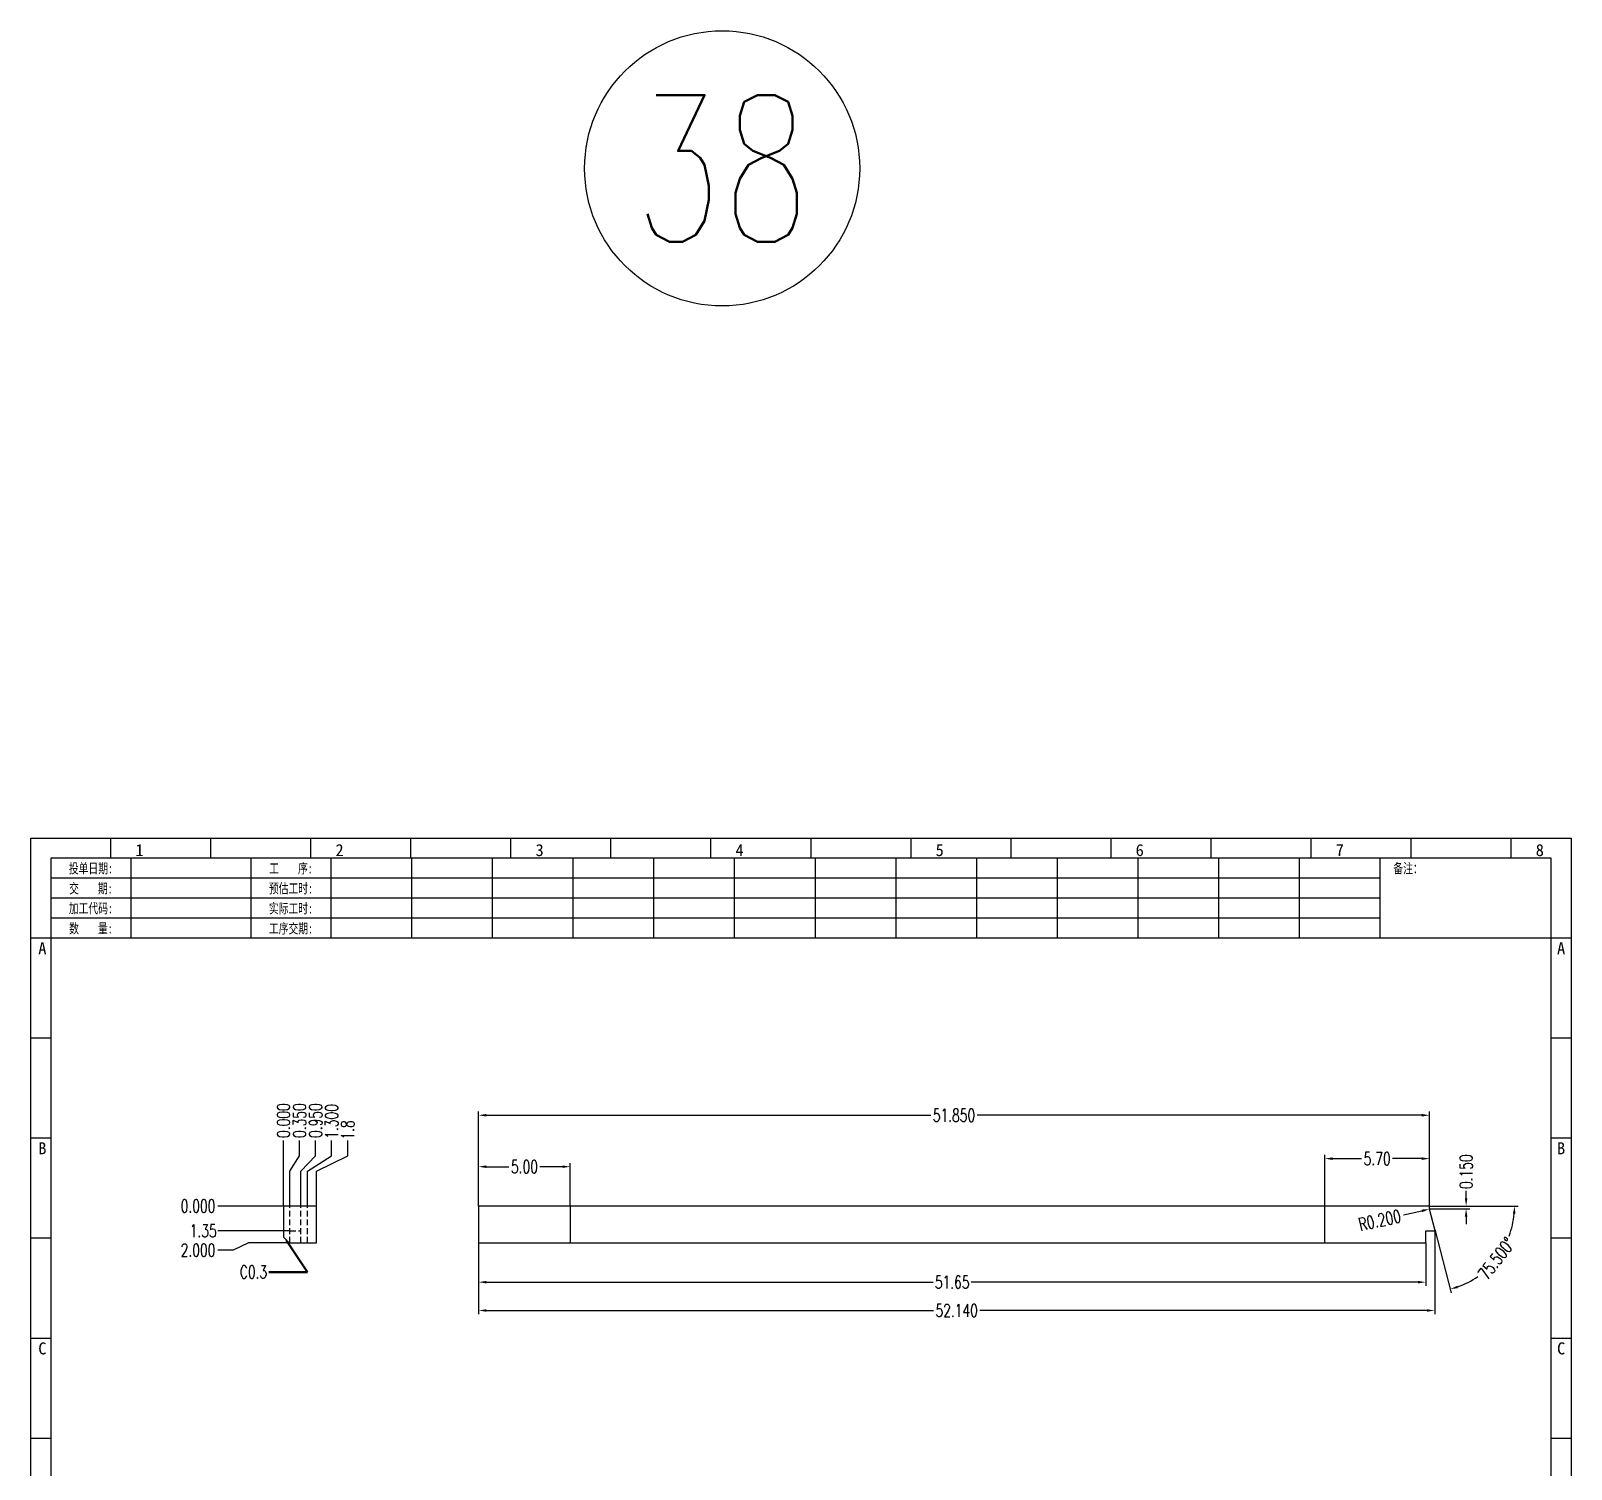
# Model space of a CAD drawing. Header units: millimetres. Extents: x -2852 to 5627, y -2271 to 1849.
# Drawn here: x -279.5 to -195.5, y 135.4 to 213.8 of the extents above; entities that cross this region are included whole.
import ezdxf
from ezdxf.enums import TextEntityAlignment as Align

# ---------------------------------------------------------------- set-up
doc = ezdxf.new("R2010")
doc.units = ezdxf.units.MM
doc.header["$PDSIZE"] = 3
doc.linetypes.add('DASHED2', pattern=[9.525, 6.35, -3.175])
for name, color, linetype in [('1', 7, 'Continuous'), ('11', 4, 'DASHED2'), ('41', 1, 'Continuous'), ('66', 1, 'Continuous')]:
    doc.layers.add(name, color=color, linetype=linetype)
doc.styles.add('jet01', font='simplex.shx', dxfattribs={"width": 0.7, "bigfont": 'hztxt.shx'})
doc.styles.add('jet02', font='simplex.shx', dxfattribs={"width": 0.7})
doc.styles.get("Standard").update_dxf_attribs({"font": '仿宋_GB2312_0.ttf', "width": 0.7})
doc.styles.add('TEXTSTYLE_1', font='TRIUMB.TTF')
doc.styles.add('TEXTSTYLE_2', font='TRIUM.TTF')
doc.styles.add('tk', font='', dxfattribs={"width": 0.7})
doc.styles.add('tk 2', font='仿宋_GB2312_0.ttf', dxfattribs={"width": 0.65})
doc.styles.add('tk 4', font='simplex.shx', dxfattribs={"width": 0.65, "bigfont": 'bigfont.shx'})
doc.styles.get('tk').set_extended_font_data('NSimSun')
doc.dimstyles.new('jet02', dxfattribs={"dimtxt": 3.5, "dimasz": 2.1, "dimexe": 1, "dimexo": 0, "dimgap": 0.5, "dimtad": 0, "dimtoh": 1, "dimdec": 3, "dimzin": 9, "dimdsep": 46, "dimtxsty": 'jet02', "dimcen": 0, "dimclrt": 256, "dimazin": 2, "dimtfac": 1, "dimtdec": 3, "dimtofl": 0, "dimtmove": 0, "dimatfit": 1, "dimfxl": 0, "dimarcsym": 0})

# ---------------------------------------------------------------- blocks, each defined once
blk = doc.blocks.new('A3-N')
at = {"layer": '1', "color": 1}
for p, q in [((0, 0), (0, 296.73)), ((0, 296.73), (420, 296.73)), ((21.82, 291.27), (21.82, 296.73)), ((49.09, 291.27), (49.09, 296.73)), ((76.36, 291.27), (76.36, 296.73)), ((103.64, 291.27), (103.64, 296.73)), ((103.64, 291.27), (103.64, 296.73)), ((103.64, 291.27), (103.64, 296.73)), ((130.91, 291.27), (130.91, 296.73)), ((158.18, 291.27), (158.18, 296.73)), ((185.45, 291.27), (185.45, 296.73)), ((212.73, 291.27), (212.73, 296.73)), ((240, 291.27), (240, 296.73)), ((267.27, 291.27), (267.27, 296.73)), ((294.55, 291.27), (294.55, 296.73)), ((321.82, 291.27), (321.82, 296.73)), ((349.09, 291.27), (349.09, 296.73)), ((376.36, 291.27), (376.36, 296.73)), ((403.64, 291.27), (403.64, 296.73)), ((420, 296.73), (420, 1)), ((5.45, 269.45), (0, 269.45)), ((420, 269.45), (414.55, 269.45)), ((5.45, 242.18), (0, 242.18)), ((420, 242.18), (414.55, 242.18)), ((5.45, 214.91), (0, 214.91)), ((420, 214.91), (414.55, 214.91)), ((5.45, 187.64), (0, 187.64)), ((420, 187.64), (414.55, 187.64)), ((5.45, 160.36), (0, 160.36)), ((420, 160.36), (414.55, 160.36)), ((5.45, 133.09), (0, 133.09)), ((420, 133.09), (414.55, 133.09)), ((5.45, 105.82), (0, 105.82)), ((420, 105.82), (414.55, 105.82)), ((5.45, 78.55), (0, 78.55)), ((420, 78.55), (414.55, 78.55)), ((5.45, 51.27), (0, 51.27)), ((420, 51.27), (414.55, 51.27)), ((222.45, 49.09), (221.45, 49.09)), ((221.45, 49.09), (221.45, 40.36)), ((222.45, 49.09), (414.55, 49.09)), ((232.36, 49.09), (232.36, 40.36)), ((245.45, 49.09), (245.45, 40.36)), ((290.18, 49.09), (290.18, 40.36)), ((302.18, 49.09), (302.18, 40.36)), ((322.91, 49.09), (322.91, 40.36)), ((343.64, 49.09), (343.64, 40.36)), ((392.73, 40.36), (392.73, 49.09)), ((258.55, 40.36), (258.55, 5.44)), ((266.45, 40.36), (266.45, 5.44)), ((276.78, 40.36), (276.78, 5.45)), ((291.18, 40.36), (291.18, 5.45)), ((301.51, 40.37), (301.51, 5.46)), ((308.01, 40.36), (308.01, 5.45)), ((354.09, 40.36), (354.09, 5.45)), ((308.01, 32.39), (258.55, 32.39)), ((308.01, 28.54), (258.55, 28.54)), ((414.55, 27.27), (308.01, 27.27)), ((5.45, 24), (0, 24)), ((308.01, 24.69), (258.55, 24.69)), ((420, 24), (414.55, 24)), ((308.01, 16.99), (258.55, 16.99)), ((354.09, 19.63), (308.01, 19.63)), ((308.01, 13.14), (258.55, 13.14)), ((414.55, 16.36), (354.09, 16.36)), ((374.55, 16.36), (374.55, 5.45)), ((384.55, 16.36), (384.55, 5.45)), ((394.55, 16.36), (394.55, 5.45)), ((404.55, 16.36), (404.55, 5.45)), ((308.01, 9.29), (258.55, 9.29)), ((308.01, 11.99), (354.09, 11.99)), ((372.51, 12.49), (362.69, 11.5)), ((362.69, 11.5), (362.69, 8.23)), ((372.51, 12.49), (372.51, 7.25)), ((414.55, 12), (374.55, 12)), ((21.82, 0), (21.82, 5.45)), ((49.09, 0), (49.09, 5.45)), ((76.36, 0), (76.36, 5.45)), ((103.64, 0), (103.64, 5.45)), ((130.91, 0), (130.91, 5.45)), ((158.18, 0), (158.18, 5.45)), ((185.45, 0), (185.45, 5.45)), ((212.73, 0), (212.73, 5.45)), ((240, 0), (240, 5.45)), ((267.27, 0), (267.27, 5.45)), ((294.55, 0), (294.55, 5.45)), ((321.82, 0), (321.82, 5.45)), ((349.09, 0), (349.09, 5.45)), ((372.51, 7.25), (362.69, 8.23)), ((376.36, 0), (376.36, 5.45)), ((403.64, 0), (403.64, 5.45)), ((1, 0), (0, 0)), ((420, 0), (1, 0)), ((420, 0), (420, 1))]:
    blk.add_line(p, q, dxfattribs=at)
at = {"layer": '1'}
for p, q in [((414.55, 278.18), (414.55, 284.73)), ((221.45, 40.36), (221.45, 5.45)), ((221.45, 40.36), (414.55, 40.36)), ((221.45, 40.36), (414.55, 40.36)), ((254.41, 40.36), (254.41, 5.45)), ((283.28, 40.36), (283.28, 5.45)), ((308.01, 36.24), (258.55, 36.24)), ((222.08, 28.67), (254.12, 28.67)), ((308.01, 20.84), (254.41, 20.84))]:
    blk.add_line(p, q, dxfattribs=at)
at = {"layer": '1', "color": 1, "ltscale": 0.05}
for p, q in [((278.93, 34.04), (279.79, 32.56)), ((278.93, 34.04), (280.65, 34.04)), ((281.68, 35.84), (279.79, 32.56)), ((303.66, 34.05), (304.52, 32.56)), ((303.66, 34.05), (305.38, 34.05)), ((306.41, 35.84), (304.52, 32.56)), ((278.93, 30.19), (279.79, 28.71)), ((278.93, 30.19), (280.65, 30.19)), ((281.68, 31.99), (279.79, 28.71)), ((303.66, 30.2), (305.38, 30.2)), ((303.66, 30.2), (304.52, 28.71)), ((306.41, 31.99), (304.52, 28.71)), ((278.93, 26.34), (279.79, 24.86)), ((278.93, 26.34), (280.65, 26.34)), ((281.68, 28.14), (279.79, 24.86)), ((303.66, 26.35), (304.52, 24.86)), ((303.66, 26.35), (305.38, 26.35)), ((306.41, 28.14), (304.52, 24.86)), ((278.93, 22.49), (280.65, 22.49)), ((278.93, 22.49), (279.79, 21.01)), ((281.68, 24.29), (279.79, 21.01)), ((303.66, 22.5), (305.38, 22.5)), ((303.66, 22.5), (304.52, 21.01)), ((306.41, 24.29), (304.52, 21.01)), ((278.93, 18.66), (279.79, 17.17)), ((278.93, 18.66), (280.65, 18.66)), ((281.68, 20.45), (279.79, 17.17)), ((303.66, 18.66), (304.52, 17.18)), ((303.66, 18.66), (305.38, 18.66)), ((306.41, 20.46), (304.52, 17.18)), ((278.93, 14.81), (280.65, 14.81)), ((278.93, 14.81), (279.79, 13.32)), ((281.68, 16.6), (279.79, 13.32)), ((281.68, 12.75), (279.79, 9.47)), ((303.66, 14.81), (305.38, 14.81)), ((303.66, 14.81), (304.52, 13.33)), ((306.41, 16.61), (304.52, 13.33)), ((306.41, 12.76), (304.52, 9.48)), ((278.93, 10.96), (279.79, 9.47)), ((278.93, 10.96), (280.65, 10.96)), ((281.68, 8.9), (279.79, 5.62)), ((303.66, 10.96), (304.52, 9.48)), ((303.66, 10.96), (305.38, 10.96)), ((306.41, 8.91), (304.52, 5.63)), ((278.93, 7.11), (279.79, 5.62)), ((278.93, 7.11), (280.65, 7.11)), ((303.66, 7.11), (305.38, 7.11)), ((303.66, 7.11), (304.52, 5.63))]:
    blk.add_line(p, q, dxfattribs=at)
at = {"layer": '1', "color": 1, "ltscale": 0.1}
for p, q in [((358.01, 13.02), (358.01, 6.71)), ((354.86, 9.87), (361.17, 9.87)), ((362.03, 9.87), (373.54, 9.87))]:
    blk.add_line(p, q, dxfattribs=at)
at = {"layer": '1'}
blk.add_lwpolyline([(221.45, 5.45), (414.55, 5.45), (414.55, 291.27), (5.45, 291.27), (5.45, 5.45), (414.55, 5.45)], dxfattribs=at)
at = {"layer": '1', "color": 7, "linetype": 'Continuous', "const_width": 0.123}
blk.add_lwpolyline([(223.11, 34.74), (252.6, 34.76)], dxfattribs=at)
at = {"layer": '1', "color": 1}
for radius in [2.62, 1.64]:
    blk.add_circle((358.01, 9.87), radius, dxfattribs=at)
at = {"layer": '41'}
for p, q in [((27.27, 291.27), (27.27, 269.45)), ((60, 291.27), (60, 269.45)), ((81.82, 291.27), (81.82, 269.45)), ((103.82, 291.27), (103.82, 269.45)), ((125.82, 291.27), (125.82, 269.45)), ((147.82, 291.27), (147.82, 269.45)), ((169.82, 291.27), (169.82, 269.45)), ((191.82, 291.27), (191.82, 269.45)), ((213.82, 291.27), (213.82, 269.45)), ((235.82, 291.27), (235.82, 269.45)), ((257.82, 291.27), (257.82, 269.45)), ((279.82, 291.27), (279.82, 269.45)), ((301.82, 291.27), (301.82, 269.45)), ((323.82, 291.27), (323.82, 269.45)), ((345.82, 291.27), (345.82, 269.45)), ((367.82, 291.27), (367.82, 269.45)), ((367.82, 285.82), (5.45, 285.82)), ((367.82, 280.36), (5.45, 280.36)), ((367.82, 274.91), (5.45, 274.91)), ((414.55, 269.45), (5.45, 269.45))]:
    blk.add_line(p, q, dxfattribs=at)
at = {"layer": '1', "color": 1}
for s, p in [('1', (29.64, 295.11)), ('2', (84.18, 295.11)), ('3', (138.73, 295.11)), ('4', (193.27, 295.11)), ('5', (247.82, 295.11)), ('6', (302.36, 295.11)), ('7', (356.91, 295.11)), ('8', (411.45, 295.11)), ('1', (30.53, 4.11)), ('2', (85.08, 4.11)), ('3', (139.62, 4.11)), ('4', (194.17, 4.11)), ('5', (248.72, 4.11)), ('6', (303.26, 4.11)), ('7', (357.81, 4.11)), ('8', (412.35, 4.11))]:
    blk.add_text(s, height=3.27, dxfattribs=at).set_placement(p, align=Align.TOP_CENTER)
at = {"layer": '1', "style": 'tk', "width": 0.7}
for s, p in [('投单日期:', (16.36, 288.55)), ('工    序:', (70.91, 288.55)), ('备注：', (375.51, 288.55)), ('交    期:', (16.36, 283.09)), ('预估工时:', (70.91, 283.09)), ('加工代码:', (16.36, 277.64)), ('实际工时:', (70.91, 277.64)), ('数    量:', (16.36, 272.18)), ('工序交期:', (70.91, 272.18))]:
    blk.add_text(s, height=2.727, dxfattribs=at).set_placement(p, align=Align.MIDDLE)
at = {"layer": '1', "color": 1}
for s, p in [('A', (2.04, 268.36)), ('B', (2.04, 213.82)), ('C', (2.04, 159.27)), ('D', (2.04, 104.73)), ('E', (2.04, 50.18))]:
    blk.add_text(s, height=3.27, dxfattribs=at).set_placement(p, align=Align.TOP_LEFT)
for s, p in [('A', (418.37, 268.36)), ('B', (418.37, 213.82)), ('C', (418.37, 159.27)), ('D', (418.37, 104.73)), ('E', (418.37, 50.18))]:
    blk.add_text(s, height=3.27, dxfattribs=at).set_placement(p, align=Align.TOP_RIGHT)
at = {"layer": '1', "color": 1, "style": 'tk 2', "width": 0.7}
for s, height, p in [('序号', 3.273, (222.96, 43.34)), ('件号', 3.273, (234.62, 43.61)), ('零件名称', 3.273, (258.97, 43.61)), ('数量', 3.273, (292.3, 43.78)), ('材料', 3.273, (309.27, 43.78)), ('热处理', 3.273, (328.71, 43.78)), ('外形尺寸', 3.273, (358.94, 43.78)), ('说明', 3.273, (399.61, 43.78)), ('料号：', 2.182, (309.77, 37.46)), ('名称：', 3.273, (355.52, 35.79)), ('图号：', 3.273, (355.52, 22.7)), ('比 例', 2.182, (376.69, 13.18)), ('页 码', 2.182, (386.85, 13.18)), ('版 次', 2.182, (396.31, 13.18)), ('单位', 2.182, (407.35, 13.18))]:
    blk.add_text(s, height=height, dxfattribs=at).set_placement(p)
at = {"layer": '1', "color": 7, "linetype": 'Continuous', "style": 'TEXTSTYLE_1'}
blk.add_text('Amphenol JET', height=2.7, dxfattribs=at).set_placement((223.96, 35.61))
at = {"layer": '1', "color": 7, "linetype": 'Continuous'}
for s, height, style, width, p in [('A Division of Amphenol Corporation', 1.5, 'TEXTSTYLE_2', 0.7, (224.64, 32.29)), ('HangZhou Amphenol JET Interconnect Technology co.,ltd ', 1.2, 'TEXTSTYLE_2', 0.6, (222.47, 29.36)), ('THESE DRAWINGS AND SPECIFICATIONS', 1.5, 'tk 4', 0.6, (224.73, 23.52)), ('ARE THE PROPERTY OF', 1.5, 'tk 4', 0.6, (230.45, 21.35)), ('AND SHALL NOT BE REPRODUCED OR', 1.5, 'tk 4', 0.6, (225.95, 17.17)), ('AMPHENOL CORPORATION', 1.5, 'tk 4', 0.6, (230.04, 19.27)), ('THE MANUFACTURE OR SALE OF APPARATUS', 1.5, 'tk 4', 0.6, (223.5, 12.92)), ('COPIED OR USED AS THE BASIS FOR', 1.5, 'tk 4', 0.6, (225.54, 15.02)), ('WITHOUT THE WRITTEN PERMISSION OF', 1.5, 'tk 4', 0.6, (224.73, 10.67)), ('AMPHENOL CORPORATION.', 1.5, 'tk 4', 0.6, (229.63, 8.4))]:
    blk.add_text(s, height=height, dxfattribs=dict(at, style=style, width=width)).set_placement(p)
at = {"layer": '1', "color": 1, "style": 'tk 2', "width": 0.7}
for s, p in [('X.', (259.64, 34.37)), ('%%P0.2', (267.9, 34.37)), ('X.', (284.37, 34.37)), ('%%P1%%D', (293.12, 34.37)), ('.X', (259.64, 30.28)), ('%%P0.1', (267.9, 30.52)), ('.X', (284.37, 30.28)), ('%%P0.5%%D', (293.12, 30.52)), ('.XX', (259.64, 26.71)), ('%%P0.01', (267.9, 26.67)), ('.XX', (284.37, 26.71)), ('%%P0.1%%D', (293.12, 26.67)), ('.XXX', (259.64, 22.68)), ('%%P0.002', (267.9, 22.82)), ('.XXX', (284.37, 22.68)), ('%%P0.01%%D', (293.12, 22.82)), ('X.', (259.64, 18.97)), ('0/-0.2', (267.9, 18.97)), ('X.', (284.37, 18.97)), ('+0.2/0', (293.12, 18.97)), ('.X', (259.64, 14.88)), ('0/-0.1', (267.9, 15.12)), ('.X', (284.37, 14.88)), ('+0.1/0', (293.12, 15.12)), ('.XX', (259.64, 11.31)), ('0/-0.01', (267.9, 11.27)), ('0/-0.002', (267.9, 7.42)), ('.XX', (284.37, 11.31)), ('+0.01/0', (293.12, 11.27)), ('+0.002/0', (293.12, 7.42)), ('.XXX', (259.64, 7.28)), ('.XXX', (284.37, 7.28))]:
    blk.add_text(s, height=2, dxfattribs=at).set_placement(p, align=Align.MIDDLE_LEFT)
at = {"layer": '1', "color": 1, "ltscale": 0.05, "style": 'tk 2', "width": 0.5}
for s, p in [('6.3', (279.01, 34.26)), ('6.3', (303.74, 34.27)), ('3.2', (279.01, 30.41)), ('3.2', (303.74, 30.42)), ('0.8', (279.01, 26.56)), ('0.8', (303.74, 26.57)), ('0.2', (279.01, 22.71)), ('0.2', (303.74, 22.72)), ('6.3', (279.01, 18.87)), ('6.3', (303.74, 18.88)), ('3.2', (279.01, 15.02)), ('0.8', (279.01, 11.17)), ('3.2', (303.74, 15.03)), ('0.8', (303.74, 11.18)), ('0.2', (279.01, 7.32)), ('0.2', (303.74, 7.33))]:
    blk.add_text(s, height=1.6, dxfattribs=at).set_placement(p)
at = {"layer": '1', "style": 'tk 2', "width": 0.7}
for s, p in [('APPD:', (309.77, 24.21)), ('CHKD:', (309.77, 16.27)), ('DR:', (309.77, 8.35))]:
    blk.add_text(s, height=2.182, dxfattribs=at).set_placement(p)
at = {"layer": '1', "color": 7, "style": 'tk 2', "width": 0.7}
blk.add_text('MM', height=2.182, dxfattribs=at).set_placement((408.31, 7.75))
at = {"layer": '1', "color": 1, "ltscale": 0.05, "char_height": 1.5, "width": 6.3627, "attachment_point": 1, "style": 'tk 2'}
for s, insert in [('尺  寸', (260.31, 39.25)), ('公  差', (268.17, 39.25)), ('粗糙度', (277.98, 39.25)), ('尺  寸', (285.2, 39.25)), ('公  差', (293.18, 39.25)), ('粗糙度', (302.71, 39.26))]:
    blk.add_mtext(s, dxfattribs=dict(at, insert=insert))
at = {"layer": '1', "ltscale": 0.05, "char_height": 2, "width": 2.5195, "attachment_point": 1, "style": 'tk 2'}
for s, insert in [('一般公差', (255.39, 36.11)), ('单侧公差', (255.39, 19.71))]:
    blk.add_mtext(s, dxfattribs=dict(at, insert=insert))
at = {"layer": '1', "color": 1, "ltscale": 0.05, "char_height": 1.2, "width": 5.1396, "attachment_point": 1, "line_spacing_factor": 0.8, "style": 'tk 2'}
for s, insert in [('+0', (261.58, 20.13)), ('-0', (286.31, 19.33)), ('+0', (261.88, 16.09)), ('-0', (286.61, 15.29)), ('+0', (262.79, 12.45)), ('+0', (263.87, 8.44)), ('-0', (287.51, 11.65)), ('-0', (288.59, 7.64))]:
    blk.add_mtext(s, dxfattribs=dict(at, insert=insert))
at = {"layer": '1', "style": 'tk 2', "width": 0.7}
for tag, p in [('PATR-NO1', (309.84, 32.96)), ('TITLE', (365.74, 30.9)), ('PATR-NO2', (309.84, 27.81)), ('DWG-NO:', (366.54, 18.14))]:
    blk.add_attdef(tag, p, '', height=3.27, dxfattribs=at)
at = {"layer": '1', "color": 1, "style": 'tk 2', "width": 0.7}
for tag, p in [('DRAW', (314.55, 7.27)), ('DATE', (334.72, 7.32))]:
    blk.add_attdef(tag, p, '', height=3.49, dxfattribs=at)
at = {"layer": '1', "style": 'tk 2', "width": 0.7}
for tag, p in [('SCALE', (376.55, 8.73)), ('SHEET', (386.6, 8.72)), ('REV', (397.38, 8.73))]:
    blk.add_attdef(tag, text='', height=2.18, dxfattribs=at).set_placement(p, align=Align.MIDDLE_LEFT)
blk = doc.blocks.new('*D3421')
at = {"layer": '41', "ltscale": 0.05}
blk.add_line((649.456, -2302.674), (645.875, -2302.674), dxfattribs=at)
at = {"layer": 'Defpoints', "color": 0, "ltscale": 0.05}
for p in [(645.875, -2302.674), (649.456, -2302.674), (649.456, -2302.674)]:
    blk.add_point(p, dxfattribs=at)
at = {"layer": '41', "ltscale": 0.05, "insert": (644.795, -2302.674), "char_height": 0.7, "attachment_point": 5, "style": 'jet02'}
blk.add_mtext('0.000', dxfattribs=at)
blk = doc.blocks.new('*D3422')
at = {"layer": '41', "ltscale": 0.05}
for p, q in [((647.555, -2304.674), (646.715, -2305.077)), ((649.756, -2304.674), (647.555, -2304.674)), ((646.715, -2305.077), (645.875, -2305.077))]:
    blk.add_line(p, q, dxfattribs=at)
at = {"layer": 'Defpoints', "color": 0, "ltscale": 0.05}
for p in [(649.456, -2302.674), (649.756, -2304.674), (645.875, -2305.077)]:
    blk.add_point(p, dxfattribs=at)
at = {"layer": '41', "ltscale": 0.05, "insert": (644.795, -2305.077), "char_height": 0.7, "attachment_point": 5, "style": 'jet02'}
blk.add_mtext('2.000', dxfattribs=at)
blk = doc.blocks.new('*D3423')
at = {"layer": '41', "ltscale": 0.05}
blk.add_line((649.806, -2304.024), (645.875, -2304.024), dxfattribs=at)
at = {"layer": 'Defpoints', "color": 0, "ltscale": 0.05}
for p in [(649.456, -2302.674), (645.875, -2304.024), (649.806, -2304.024)]:
    blk.add_point(p, dxfattribs=at)
at = {"layer": '41', "ltscale": 0.05, "insert": (645.075, -2304.024), "char_height": 0.7, "attachment_point": 5, "style": 'jet02'}
blk.add_mtext('1.35', dxfattribs=at)
blk = doc.blocks.new('*D3424')
at = {"layer": '41', "ltscale": 0.05}
blk.add_line((649.456, -2302.674), (649.456, -2299.093), dxfattribs=at)
at = {"layer": 'Defpoints', "color": 0, "ltscale": 0.05}
for p in [(649.456, -2299.093), (649.456, -2302.674), (649.456, -2302.674)]:
    blk.add_point(p, dxfattribs=at)
at = {"layer": '41', "ltscale": 0.05, "insert": (649.456, -2298.013), "char_height": 0.7, "attachment_point": 5, "rotation": 90, "style": 'jet02'}
blk.add_mtext('0.000', dxfattribs=at)
blk = doc.blocks.new('*D3425')
at = {"layer": '41', "ltscale": 0.05}
for p, q in [((650.331, -2299.933), (650.331, -2299.093)), ((649.806, -2300.773), (650.331, -2299.933)), ((649.806, -2302.674), (649.806, -2300.773))]:
    blk.add_line(p, q, dxfattribs=at)
at = {"layer": 'Defpoints', "color": 0, "ltscale": 0.05}
for p in [(650.331, -2299.093), (649.456, -2302.674), (649.806, -2302.674)]:
    blk.add_point(p, dxfattribs=at)
at = {"layer": '41', "ltscale": 0.05, "insert": (650.331, -2298.013), "char_height": 0.7, "attachment_point": 5, "rotation": 90, "style": 'jet02'}
blk.add_mtext('0.350', dxfattribs=at)
blk = doc.blocks.new('*D3426')
at = {"layer": '41', "ltscale": 0.05}
for p, q in [((651.206, -2299.933), (651.206, -2299.093)), ((650.406, -2300.773), (651.206, -2299.933)), ((650.406, -2302.674), (650.406, -2300.773))]:
    blk.add_line(p, q, dxfattribs=at)
at = {"layer": 'Defpoints', "color": 0, "ltscale": 0.05}
for p in [(651.206, -2299.093), (649.456, -2302.674), (650.406, -2302.674)]:
    blk.add_point(p, dxfattribs=at)
at = {"layer": '41', "ltscale": 0.05, "insert": (651.206, -2298.013), "char_height": 0.7, "attachment_point": 5, "rotation": 90, "style": 'jet02'}
blk.add_mtext('0.950', dxfattribs=at)
blk = doc.blocks.new('*D3427')
at = {"layer": '41', "ltscale": 0.05}
for p, q in [((652.081, -2299.933), (652.081, -2299.093)), ((650.756, -2300.773), (652.081, -2299.933)), ((650.756, -2302.674), (650.756, -2300.773))]:
    blk.add_line(p, q, dxfattribs=at)
at = {"layer": 'Defpoints', "color": 0, "ltscale": 0.05}
for p in [(652.081, -2299.093), (649.456, -2302.674), (650.756, -2302.674)]:
    blk.add_point(p, dxfattribs=at)
at = {"layer": '41', "ltscale": 0.05, "insert": (652.081, -2298.059), "char_height": 0.7, "attachment_point": 5, "rotation": 90, "style": 'jet02'}
blk.add_mtext('1.300', dxfattribs=at)
blk = doc.blocks.new('*D3428')
at = {"layer": '41', "ltscale": 0.05}
for p, q in [((652.956, -2299.933), (652.956, -2299.093)), ((651.256, -2300.773), (652.956, -2299.933)), ((651.256, -2302.674), (651.256, -2300.773))]:
    blk.add_line(p, q, dxfattribs=at)
at = {"layer": 'Defpoints', "color": 0, "ltscale": 0.05}
for p in [(652.956, -2299.093), (649.456, -2302.674), (651.256, -2302.674)]:
    blk.add_point(p, dxfattribs=at)
at = {"layer": '41', "ltscale": 0.05, "insert": (652.956, -2298.526), "char_height": 0.7, "attachment_point": 5, "rotation": 90, "style": 'jet02'}
blk.add_mtext('1.8', dxfattribs=at)
blk = doc.blocks.new('*D3429')
at = {"layer": '41', "ltscale": 0.05}
for p, q in [((660.094, -2302.674), (660.094, -2300.327)), ((660.514, -2300.527), (661.747, -2300.527)), ((664.674, -2300.527), (663.44, -2300.527)), ((665.094, -2302.674), (665.094, -2300.327))]:
    blk.add_line(p, q, dxfattribs=at)
for points in [[(660.514, -2300.457), (660.514, -2300.597), (660.094, -2300.527)], [(664.674, -2300.457), (664.674, -2300.597), (665.094, -2300.527)]]:
    blk.add_solid(points, dxfattribs=at)
at = {"layer": 'Defpoints', "color": 0, "ltscale": 0.05}
for p in [(660.094, -2300.527), (660.094, -2302.674), (665.094, -2302.674)]:
    blk.add_point(p, dxfattribs=at)
at = {"layer": '41', "ltscale": 0.05, "insert": (662.594, -2300.527), "char_height": 0.7, "attachment_point": 5, "style": 'jet02'}
blk.add_mtext('5.00', dxfattribs=at)
blk = doc.blocks.new('*D3430')
at = {"layer": '41', "ltscale": 0.05}
for p, q in [((660.094, -2302.674), (660.094, -2297.522)), ((660.514, -2297.722), (684.752, -2297.722)), ((711.524, -2297.722), (687.285, -2297.722)), ((711.944, -2302.674), (711.944, -2297.522))]:
    blk.add_line(p, q, dxfattribs=at)
for points in [[(660.514, -2297.652), (660.514, -2297.792), (660.094, -2297.722)], [(711.524, -2297.652), (711.524, -2297.792), (711.944, -2297.722)]]:
    blk.add_solid(points, dxfattribs=at)
at = {"layer": 'Defpoints', "color": 0, "ltscale": 0.05}
for p in [(711.944, -2297.722), (660.094, -2302.674), (711.944, -2302.674)]:
    blk.add_point(p, dxfattribs=at)
at = {"layer": '41', "ltscale": 0.05, "insert": (686.019, -2297.722), "char_height": 0.7, "attachment_point": 5, "style": 'jet02'}
blk.add_mtext('51.850', dxfattribs=at)
blk = doc.blocks.new('*D3431')
at = {"layer": '41', "ltscale": 0.05}
for p, q in [((660.094, -2304.674), (660.094, -2307.022)), ((711.744, -2304.674), (711.744, -2307.022)), ((660.514, -2306.822), (684.885, -2306.822)), ((711.324, -2306.822), (686.952, -2306.822))]:
    blk.add_line(p, q, dxfattribs=at)
for points in [[(660.514, -2306.752), (660.514, -2306.892), (660.094, -2306.822)], [(711.324, -2306.752), (711.324, -2306.892), (711.744, -2306.822)]]:
    blk.add_solid(points, dxfattribs=at)
at = {"layer": 'Defpoints', "color": 0, "ltscale": 0.05}
for p in [(660.094, -2304.674), (711.744, -2304.674), (660.094, -2306.822)]:
    blk.add_point(p, dxfattribs=at)
at = {"layer": '41', "ltscale": 0.05, "insert": (685.919, -2306.822), "char_height": 0.7, "attachment_point": 5, "style": 'jet02'}
blk.add_mtext('51.65', dxfattribs=at)
blk = doc.blocks.new('*D3432')
at = {"layer": '41', "ltscale": 0.05}
for p, q in [((706.244, -2302.674), (706.244, -2299.888)), ((711.944, -2302.674), (711.944, -2299.888)), ((706.664, -2300.088), (708.247, -2300.088)), ((711.524, -2300.088), (709.94, -2300.088))]:
    blk.add_line(p, q, dxfattribs=at)
for points in [[(706.664, -2300.018), (706.664, -2300.158), (706.244, -2300.088)], [(711.524, -2300.018), (711.524, -2300.158), (711.944, -2300.088)]]:
    blk.add_solid(points, dxfattribs=at)
at = {"layer": 'Defpoints', "color": 0, "ltscale": 0.05}
for p in [(711.944, -2300.088), (706.244, -2302.674), (711.944, -2302.674)]:
    blk.add_point(p, dxfattribs=at)
at = {"layer": '41', "ltscale": 0.05, "insert": (709.094, -2300.088), "char_height": 0.7, "attachment_point": 5, "style": 'jet02'}
blk.add_mtext('5.70', dxfattribs=at)
blk = doc.blocks.new('*D3433')
at = {"layer": '41', "ltscale": 0.05}
for p, q in [((713.945, -2302.254), (713.945, -2301.834)), ((711.944, -2302.674), (714.145, -2302.674)), ((711.944, -2302.824), (714.145, -2302.824)), ((713.945, -2303.244), (713.945, -2303.664))]:
    blk.add_line(p, q, dxfattribs=at)
for points in [[(713.875, -2302.254), (714.015, -2302.254), (713.945, -2302.674)], [(713.875, -2303.244), (714.015, -2303.244), (713.945, -2302.824)]]:
    blk.add_solid(points, dxfattribs=at)
at = {"layer": 'Defpoints', "color": 0, "ltscale": 0.05}
for p in [(711.944, -2302.674), (711.944, -2302.824), (713.945, -2302.674)]:
    blk.add_point(p, dxfattribs=at)
at = {"layer": '41', "ltscale": 0.05, "insert": (713.945, -2300.801), "char_height": 0.7, "attachment_point": 5, "rotation": 90, "style": 'jet02'}
blk.add_mtext('0.150', dxfattribs=at)
blk = doc.blocks.new('*D3434')
at = {"layer": '41', "ltscale": 0.05}
blk.add_line((710.529, -2303.156), (711.538, -2302.933), dxfattribs=at)
blk.add_solid([(711.523, -2302.864), (711.554, -2303.001), (711.948, -2302.842)], dxfattribs=at)
at = {"layer": 'Defpoints', "color": 0, "ltscale": 0.05}
for p in [(711.948, -2302.842), (712.144, -2302.799)]:
    blk.add_point(p, dxfattribs=at)
at = {"layer": '41', "ltscale": 0.05, "insert": (709.235, -2303.443), "char_height": 0.7, "attachment_point": 5, "rotation": 12.4921, "style": 'jet02'}
blk.add_mtext('R0.200', dxfattribs=at)
blk = doc.blocks.new('*D3435')
at = {"layer": '41', "ltscale": 0.05}
for p, q in [((712.234, -2304.024), (712.234, -2308.567)), ((660.094, -2304.674), (660.094, -2308.567)), ((660.514, -2308.367), (684.897, -2308.367)), ((711.814, -2308.367), (687.43, -2308.367))]:
    blk.add_line(p, q, dxfattribs=at)
for points in [[(660.514, -2308.297), (660.514, -2308.437), (660.094, -2308.367)], [(711.814, -2308.297), (711.814, -2308.437), (712.234, -2308.367)]]:
    blk.add_solid(points, dxfattribs=at)
at = {"layer": 'Defpoints', "color": 0, "ltscale": 0.05}
for p in [(712.234, -2304.024), (660.094, -2304.674), (660.094, -2308.367)]:
    blk.add_point(p, dxfattribs=at)
at = {"layer": '41', "ltscale": 0.05, "insert": (686.164, -2308.367), "char_height": 0.7, "attachment_point": 5, "style": 'jet02'}
blk.add_mtext('52.140', dxfattribs=at)
blk = doc.blocks.new('*D3436')
at = {"layer": '41', "ltscale": 0.05}
for p, q in [((711.944, -2302.674), (716.785, -2302.674)), ((712.234, -2303.945), (713.127, -2307.398))]:
    blk.add_line(p, q, dxfattribs=at)
for start, end in [(339.59214, 354.85634), (289.64366, 304.90786)]:
    blk.add_arc((711.905, -2302.674), 4.68, start, end, dxfattribs=at)
for points in [[(716.496, -2303.09), (716.636, -2303.097), (716.585, -2302.674)], [(713.499, -2307.148), (713.458, -2307.015), (713.077, -2307.205)]]:
    blk.add_solid(points, dxfattribs=at)
at = {"layer": 'Defpoints', "color": 0, "ltscale": 0.05}
for p in [(660.094, -2302.674), (711.944, -2302.674), (711.95, -2302.849), (712.234, -2303.945), (714.892, -2306.276)]:
    blk.add_point(p, dxfattribs=at)
at = {"layer": '41', "ltscale": 0.05, "insert": (715.605, -2305.539), "char_height": 0.7, "attachment_point": 5, "rotation": 52.25, "style": 'jet02'}
blk.add_mtext('75.500°', dxfattribs=at)

msp = doc.modelspace()

# ---------------------------------------------------------------- linework, layer by layer
at = {"layer": '1', "ltscale": 0.05}
for p, q in [((-250.114, 149.7559), (-250.114, 147.7559)), ((-208.964, 147.7559), (-208.964, 149.7559))]:
    msp.add_line(p, q, dxfattribs=at)
msp.add_lwpolyline([(-265.7518, 149.7558), (-265.7518, 148.0558), (-265.4518, 147.7558), (-263.9518, 147.7558), (-263.9518, 149.7559)], close=True, dxfattribs=at)
msp.add_lwpolyline([(-203.464, 147.7559), (-203.464, 148.4059), (-202.974, 148.4059), (-202.974, 148.4845), (-203.2576, 149.5812, -0.0633527), (-203.264, 149.6312), (-203.264, 149.7559), (-255.114, 149.7559), (-255.114, 147.7559)], format="xyb", close=True, dxfattribs=at)
at = {"layer": '11', "ltscale": 0.05}
for p, q in [((-265.4018, 147.7558), (-265.4018, 149.7558)), ((-264.8018, 147.7558), (-264.8018, 149.7558)), ((-264.4518, 147.7558), (-264.4518, 149.7559)), ((-265.4018, 148.4058), (-264.8018, 148.4058))]:
    msp.add_line(p, q, dxfattribs=at)
at = {"layer": '66', "ltscale": 0.05}
msp.add_circle((-241.8315, 206.3338), 7.5, dxfattribs=at)

# ---------------------------------------------------------------- block references
at = {"layer": '1', "ltscale": 0.05, "xscale": 0.2000000000000455, "yscale": 0.2000000000000455, "zscale": 0.2000000000000455}
msp.add_blockref('A3-N', (-279.5323, 110.4692), dxfattribs=at).add_auto_attribs({'DWG-NO:': 'CMY1000A-P38A', 'TITLE': '冲模镶件', 'REV': 'A', 'SHEET': '1 / 1', 'DRAW': 'tlr', 'DATE': '2019-01-16', 'PATR-NO1': 'XCede HDU2 3PR SHIELD A', 'PATR-NO2': '959-3EA4-A22', 'SCALE': '1 : 1'})

# ---------------------------------------------------------------- texts
at = {"layer": '41', "ltscale": 0.05, "insert": (-266.6433, 146.1611), "char_height": 0.7, "attachment_point": 6, "style": 'jet02'}
msp.add_mtext('C0.3', dxfattribs=at)
at = {"layer": '66', "ltscale": 0.05, "style": 'jet01', "width": 0.7}
msp.add_text('38', height=8, dxfattribs=at).set_placement((-241.8315, 206.3338), align=Align.MIDDLE)

# ---------------------------------------------------------------- dimensions: what is measured, and where the dimension line sits
at = {"layer": '41', "ltscale": 0.05}
for feature_location, offset, dtype, origin, override, picture, middle, set_off in [((-265.7517813089, 149.7558484446), (0, 3.5811767705), 1, (-265.7517813089, 149.7558484446), {"dimscale": 0.2, "dimtoh": 0, "dimzin": 1, "dimclrd": 256, "dimclre": 256, "dimadec": 3, "dimazin": 0, "dimatfit": 3, "dimlwd": 65535, "dimlwe": 65535}, '*D3424', (-265.7517813089, 154.4170252152), (-915.2077048823, 2452.4298167741)), ((-265.4018, 149.7558), (0.525, 3.5812), 1, (-265.7518, 149.7558), {"dimscale": 0.2, "dimtoh": 0, "dimzin": 1, "dimclrd": 256, "dimclre": 256, "dimadec": 3, "dimazin": 0, "dimatfit": 3, "dimlwd": 65535, "dimlwe": 65535}, '*D3425', (-264.8768, 154.417), (-915.2077, 2452.4298)), ((-264.8018, 149.7558), (0.8, 3.5812), 1, (-265.7518, 149.7558), {"dimscale": 0.2, "dimtoh": 0, "dimzin": 1, "dimclrd": 256, "dimclre": 256, "dimadec": 3, "dimazin": 0, "dimatfit": 3, "dimlwd": 65535, "dimlwe": 65535}, '*D3426', (-264.0018, 154.417), (-915.2077, 2452.4298)), ((-264.4518, 149.7559), (1.325, 3.5812), 1, (-265.7518, 149.7558), {"dimscale": 0.2, "dimtoh": 0, "dimzin": 1, "dimclrd": 256, "dimclre": 256, "dimadec": 3, "dimazin": 0, "dimatfit": 3, "dimlwd": 65535, "dimlwe": 65535}, '*D3427', (-263.1268, 154.3704), (-915.2077, 2452.4298)), ((-263.9518, 149.7559), (1.7, 3.5812), 1, (-265.7518, 149.7558), {"dimscale": 0.2, "dimtoh": 0, "dimdec": 1, "dimzin": 1, "dimclrd": 256, "dimclre": 256, "dimadec": 1, "dimazin": 0, "dimatfit": 3, "dimlwd": 65535, "dimlwe": 65535}, '*D3428', (-262.2518, 153.9037), (-915.2077, 2452.4298)), ((-265.7517813089, 149.7558484446), (-3.5811727599, 0), 0, (-265.7517813089, 149.7558484446), {"dimscale": 0.2, "dimtoh": 0, "dimzin": 1, "dimclrd": 256, "dimclre": 256, "dimadec": 3, "dimazin": 0, "dimatfit": 3, "dimlwd": 65535, "dimlwe": 65535}, '*D3421', (-270.4129540688, 149.7558484446), (-915.2077048823, 2452.4298167741)), ((-265.4518, 147.7558), (-3.8812, -0.4031), 0, (-265.7518, 149.7558), {"dimscale": 0.2, "dimtoh": 0, "dimzin": 1, "dimclrd": 256, "dimclre": 256, "dimadec": 3, "dimazin": 0, "dimatfit": 3, "dimlwd": 65535, "dimlwe": 65535}, '*D3422', (-270.413, 147.3527), (-915.2077, 2452.4298)), ((-265.4018, 148.4058), (-3.9312, 0), 0, (-265.7518, 149.7558), {"dimscale": 0.2, "dimtoh": 0, "dimdec": 2, "dimzin": 1, "dimclrd": 256, "dimclre": 256, "dimazin": 0, "dimatfit": 3, "dimlwd": 65535, "dimlwe": 65535}, '*D3423', (-270.133, 148.4058), (-915.2077, 2452.4298))]:
    dim = msp.add_ordinate_dim(feature_location=feature_location, offset=offset, dtype=dtype, origin=origin, dimstyle='jet02', override=override, dxfattribs=at)
    dim.commit()
    dim.dimension.update_dxf_attribs({"geometry": picture, "text_midpoint": middle, "insert": set_off})
for base, p1, p2, override, picture, middle in [((-203.264, 154.7079), (-255.114, 149.7559), (-203.264, 149.7559), {"dimscale": 0.2, "dimtoh": 0, "dimzin": 1, "dimclrd": 256, "dimclre": 256, "dimadec": 3, "dimazin": 0, "dimatfit": 3, "dimlwd": 65535, "dimlwe": 65535}, '*D3430', (-229.189, 154.7079)), ((-255.114, 151.9024), (-250.114, 149.7559), (-255.114, 149.7559), {"dimscale": 0.2, "dimtoh": 0, "dimdec": 2, "dimzin": 1, "dimclrd": 256, "dimclre": 256, "dimazin": 0, "dimatfit": 3, "dimlwd": 65535, "dimlwe": 65535}, '*D3429', (-252.614, 151.9024)), ((-203.264, 152.3421), (-208.964, 149.7559), (-203.264, 149.7559), {"dimscale": 0.2, "dimtoh": 0, "dimdec": 2, "dimzin": 1, "dimclrd": 256, "dimclre": 256, "dimazin": 0, "dimatfit": 3, "dimlwd": 65535, "dimlwe": 65535}, '*D3432', (-206.114, 152.3421)), ((-255.114, 144.063), (-202.974, 148.4059), (-255.114, 147.7559), {"dimscale": 0.2, "dimtoh": 0, "dimzin": 1, "dimclrd": 256, "dimclre": 256, "dimadec": 3, "dimazin": 0, "dimatfit": 3, "dimlwd": 65535, "dimlwe": 65535}, '*D3435', (-229.044, 144.063)), ((-255.114, 145.6074), (-203.464, 147.7559), (-255.114, 147.7559), {"dimscale": 0.2, "dimtoh": 0, "dimdec": 2, "dimzin": 1, "dimclrd": 256, "dimclre": 256, "dimazin": 0, "dimatfit": 3, "dimlwd": 65535, "dimlwe": 65535}, '*D3431', (-229.289, 145.6074))]:
    dim = msp.add_linear_dim(base=base, p1=p1, p2=p2, dimstyle='jet02', override=override, dxfattribs=at)
    dim.commit()
    dim.dimension.update_dxf_attribs({"geometry": picture, "text_midpoint": middle, "insert": (-915.2077, 2452.4298)})
dim = msp.add_linear_dim(base=(-201.2625, 149.7559), p1=(-203.264, 149.6058), p2=(-203.264, 149.7559), angle=90, dimstyle='jet02', override={"dimscale": 0.2, "dimtoh": 0, "dimzin": 1, "dimclrd": 256, "dimclre": 256, "dimadec": 3, "dimazin": 0, "dimatfit": 3, "dimlwd": 65535, "dimlwe": 65535}, dxfattribs=at)
dim.commit()
dim.dimension.update_dxf_attribs({"geometry": '*D3433', "text_midpoint": (-201.2625, 151.6292), "insert": (-915.2077, 2452.4298)})
dim = msp.add_angular_dim_2l(base=(-200.31548, 146.15337), line1=((-203.264, 149.7559), (-255.114, 149.7559)), line2=((-202.974, 148.48445), (-203.25763, 149.58117)), dimstyle='jet02', override={"dimscale": 0.2, "dimtoh": 0, "dimzin": 1, "dimclrd": 256, "dimclre": 256, "dimadec": 3, "dimazin": 0, "dimatfit": 3, "dimlwd": 65535, "dimlwe": 65535}, dxfattribs=at)
dim.commit()
dim.dimension.update_dxf_attribs({"geometry": '*D3436', "text_midpoint": (-199.60239, 146.89072), "insert": (-915.2077, 2452.42982)})
dim = msp.add_radius_dim(center=(-203.064, 149.6312), mpoint=(-203.2593, 149.588), dimstyle='jet02', override={"dimscale": 0.2, "dimtoh": 0, "dimzin": 1, "dimclrd": 256, "dimclre": 256, "dimadec": 3, "dimazin": 0, "dimatfit": 3, "dimlwd": 65535, "dimlwe": 65535}, dxfattribs=at)
dim.commit()
dim.dimension.update_dxf_attribs({"geometry": '*D3434', "text_midpoint": (-205.9722, 148.9869), "dimtype": 132, "insert": (-915.2077, 2452.4298)})

# ---------------------------------------------------------------- leaders
at = {"layer": '41', "ltscale": 0.05, "annotation_type": 0, "has_hookline": 1, "hookline_direction": 1, "text_width": 1.5167}
msp.add_leader([(-265.6018, 147.9058), (-264.4433, 146.1611), (-266.5433, 146.1611)], dimstyle='jet02', override={"dimscale": 0.2, "dimtoh": 0, "dimdec": 1, "dimzin": 1, "dimclrd": 256, "dimclre": 256, "dimadec": 1, "dimazin": 0, "dimatfit": 3, "dimlwd": 65535, "dimlwe": 65535}, dxfattribs=at)

doc.saveas('drawing.dxf')
